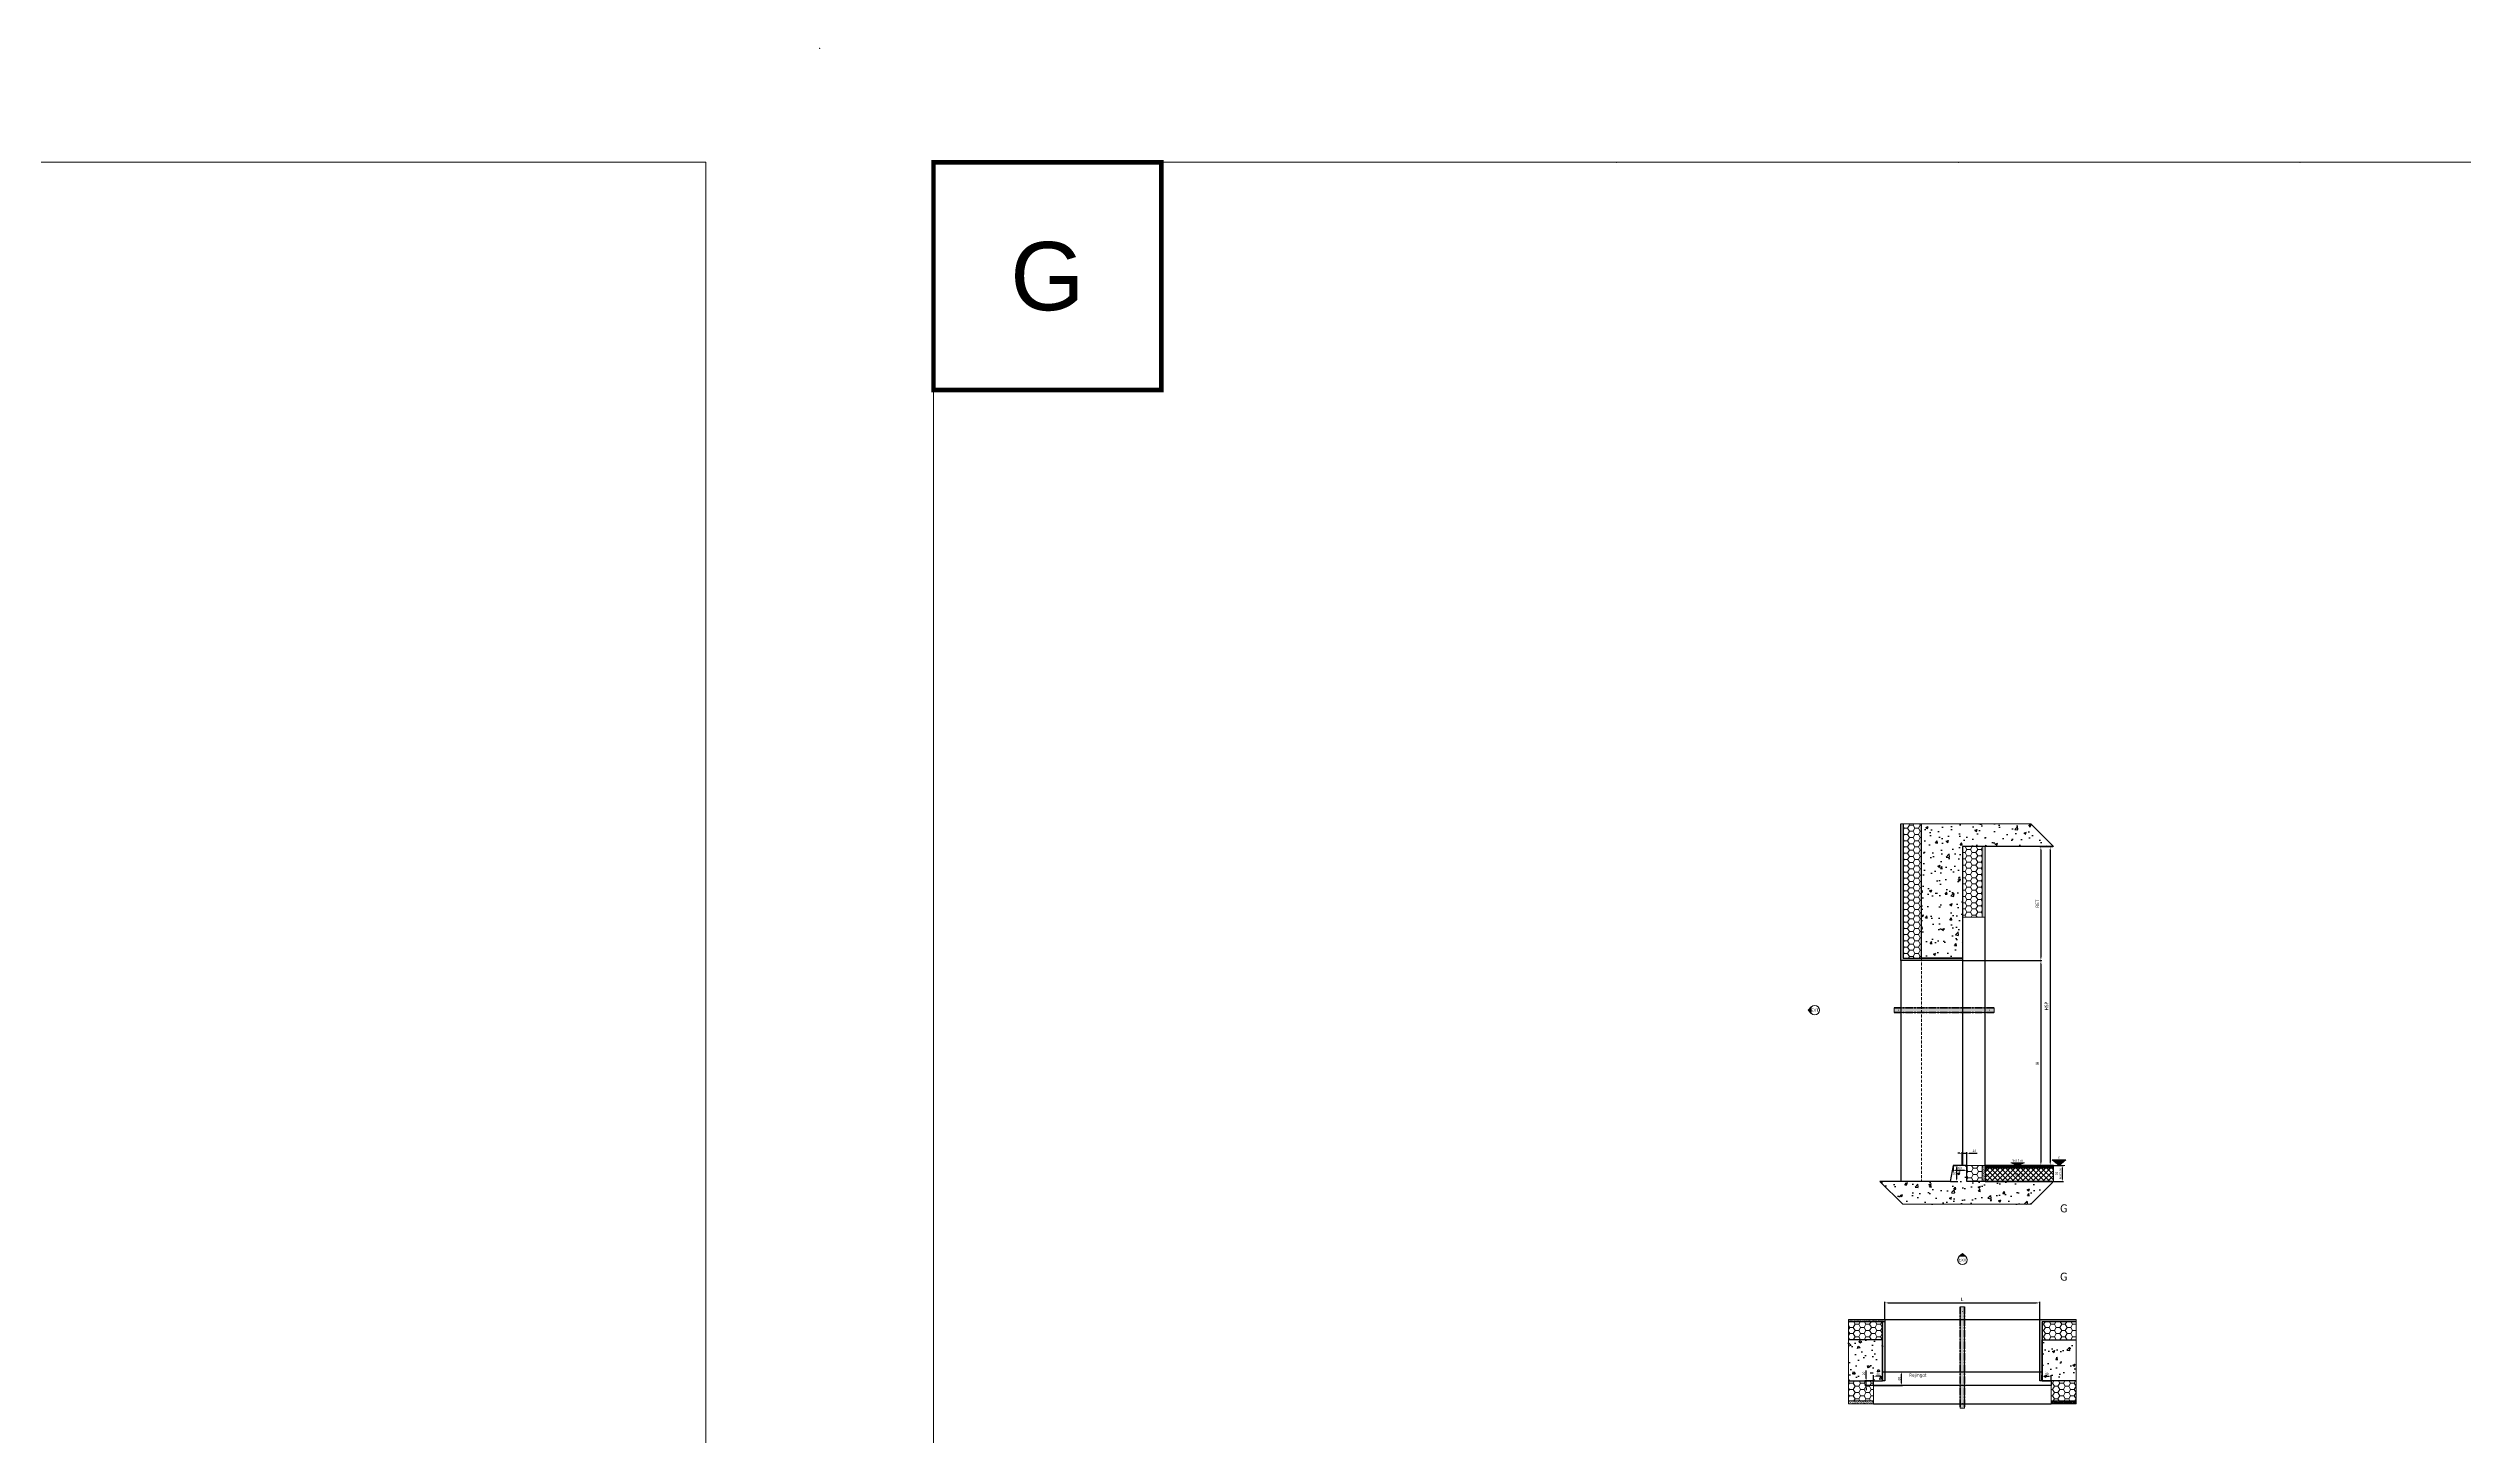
# Model space of a CAD drawing. Header units: millimetres. Extents: x -20000 to 230000, y -17405 to 25402.
# Drawn here: x 56613 to 67219, y 3907 to 10000 of the extents above; entities that cross this region are included whole.
import ezdxf
from ezdxf.enums import TextEntityAlignment as Align

# ---------------------------------------------------------------- set-up
doc = ezdxf.new("R2010")
doc.units = ezdxf.units.MM
doc.header["$PDMODE"] = 35
doc.header["$PDSIZE"] = 0.5
doc.linetypes.add('AXES', pattern=[50.8, 31.75, -6.35, 6.35, -6.35])
doc.linetypes.add('CACHE', pattern=[9.525, 6.35, -3.175])
doc.layers.get('0').update_dxf_attribs({"lineweight": 13})
doc.layers.get('Defpoints').update_dxf_attribs({"true_color": 0xc2a584})
for name, color, linetype, lineweight in [('0 - 1 (validé)', 3, 'Continuous', 13), ('1 - Axe', 1, 'AXES', 0), ('1 - BETON', 251, 'Continuous', 25), ('1 - Béton', 251, 'Continuous', 25), ('1 - Cotation', 32, 'Continuous', 13), ('1 - INTERROMPU', 253, 'CACHE', 13), ('1 - Isolant', 132, 'Continuous', 13), ('1 - Platre', 252, 'Continuous', 13), ('1 - Texte', 7, 'Continuous', 13), ('Texte', 7, 'Continuous', 13)]:
    doc.layers.add(name, color=color, linetype=linetype, lineweight=lineweight)
for name, color, linetype, lineweight, plot in [('0 - Invisible', 43, 'Continuous', 0, False), ('0 - Trame', 1, 'Continuous', 0, False), ('Non visible', 163, 'Continuous', 25, False)]:
    doc.layers.add(name, color=color, linetype=linetype, lineweight=lineweight, plot=plot)
doc.layers.add('1 - Cache', color=7, linetype='Continuous', lineweight=0, true_color=0xffffff)
doc.styles.get("Standard").update_dxf_attribs({"font": 'ARIALUNI.TTF'})
doc.styles.add('Texte Poralu', font='tahomabd.ttf')
doc.dimstyles.new('100 - 1000', dxfattribs={"dimtxt": 15, "dimasz": 15, "dimexe": 5, "dimexo": 2.5, "dimgap": 8, "dimtad": 1, "dimdec": 1, "dimtxsty": 'Texte Poralu', "dimcen": 10, "dimazin": 0, "dimtfac": 1, "dimtdec": 1, "dimtmove": 0, "dimatfit": 3, "dimfxl": 1, "dimarcsym": 0})
doc.dimstyles.new('30 - 1000', dxfattribs={"dimtxt": 10, "dimasz": 10, "dimexe": 5, "dimexo": 2.5, "dimgap": 5, "dimtad": 1, "dimdec": 1, "dimtxsty": 'Texte Poralu', "dimcen": 5, "dimazin": 0, "dimtfac": 1, "dimtdec": 1, "dimtmove": 0, "dimatfit": 3, "dimfxl": 1, "dimarcsym": 0})

# ---------------------------------------------------------------- blocks, each defined once
blk = doc.blocks.new('Cadre Coupe_Elev')
at = {"const_width": 20}
blk.add_lwpolyline([(500, 9500), (1500, 9500), (1500, 8500), (500, 8500)], close=True, dxfattribs=at)
for p in [(2000, 9500), (3500, 9500), (5000, 9500), (6500, 9500), (8000, 9500), (2000, 1500), (3500, 1500), (5000, 1500), (6500, 1500), (8000, 1500), (2000, 500), (3500, 500), (5000, 500), (6500, 500), (8000, 500)]:
    blk.add_point(p)
at = {"layer": '0 - Trame'}
for points in [[(500, 500), (9500, 500), (9500, 9500), (500, 9500)], [(500, 1500), (9500, 1500), (9500, 500), (500, 500)]]:
    blk.add_lwpolyline(points, close=True, dxfattribs=at)
for p in [(0, 10000), (10000, 10000), (0, 0), (10000, 0)]:
    blk.add_point(p, dxfattribs=at)
at = {"layer": 'Defpoints'}
for p in [(5000, 5730), (5000, 3733), (5000, 1200), (5000, 1000), (5000, 800)]:
    blk.add_point(p, dxfattribs=at)
at = {"color": 7}
blk.add_attdef('REPERE_1', text='', height=300, dxfattribs=at).set_placement((1000, 9000), align=Align.MIDDLE_CENTER)
at = {"layer": '1 - Texte', "color": 7}
for tag, p in [('DEFINITION1', (5000, 1200)), ('DEFINITION2', (5000, 800))]:
    blk.add_attdef(tag, text='', height=250, dxfattribs=at).set_placement(p, align=Align.MIDDLE_CENTER)
at = {"layer": 'Non visible', "style": 'Texte Poralu'}
for p in [(5447, 4906), (5447, 4606)]:
    blk.add_attdef('REPERE_2', text='', height=35, dxfattribs=at).set_placement(p, align=Align.MIDDLE_LEFT)
blk = doc.blocks.new('*U791')
at = {"layer": '1 - Isolant'}
h = blk.add_hatch(dxfattribs=at)
h.set_pattern_fill('HONEY', color=256, scale=5)
h.set_pattern_definition([(0, (-58597.141, -19597.493), (23.8125, 13.7481532), [15.875, -31.75]), (120, (-58597.141, -19597.493), (-23.8125, 13.7481533), [15.875, -31.75]), (60, (-58597.141, -19597.493), (5e-08, 27.4963065), [-31.75, 15.875])])
h.paths.add_polyline_path([(0, -500), (87, -500), (87, -190), (0, -190)])
at = {"layer": '1 - Platre'}
h = blk.add_hatch(dxfattribs=at)
h.set_pattern_fill('AR-SAND', color=256, scale=0.1)
h.set_pattern_definition([(37.5, (-58597.141, -19597.4927), (-0.16000313, 4.89413237), [0, -3.8608, 0, -4.318, 0, -4.1275]), (7.5, (-58597.141, -19597.4927), (4.4952328, 7.168251), [0, -2.0828, 0, -3.4798, 0, -1.3335]), (327.5, (-58600.265, -19597.4927), (7.9099237, 0.01437185), [0, -1.27, 0, -4.572, 0, -5.969]), (317.5, (-58600.265, -19597.4927), (7.6355645, 2.2292932), [0, -0.635, 0, -2.9972, 0, -3.429])])
h.paths.add_polyline_path([(100, -500), (100, -190), (87, -190), (87, -500)])
at = {"layer": '0 - Invisible'}
for points in [[(0, -500), (87, -500)], [(87, -500), (100, -500)]]:
    blk.add_lwpolyline(points, dxfattribs=at)
at = {"layer": '1 - Isolant'}
blk.add_lwpolyline([(87, -500), (87, -190), (0, -190), (0, -500)], dxfattribs=at)
at = {"layer": '1 - Platre'}
blk.add_lwpolyline([(100, -500), (100, -190), (87, -190), (87, -500)], dxfattribs=at)
blk = doc.blocks.new('*U789')
at = {"layer": '1 - Isolant'}
h = blk.add_hatch(dxfattribs=at)
h.set_pattern_fill('HONEY', color=256, scale=5, style=0)
h.set_pattern_definition([(0, (-80, 430), (23.8125, 13.74815), [15.875, -31.75]), (120, (-80, 430), (-23.8125, 13.74815), [15.875, -31.75]), (60, (-80, 430), (5e-08, 27.4963), [-31.75, 15.875])])
h.paths.add_polyline_path([(-80, 590), (0, 590), (0, 0), (-80, 0)])
at = {"layer": '0 - Invisible'}
blk.add_lwpolyline([(-80, 590), (0, 590)], dxfattribs=at)
at = {"layer": '1 - Isolant'}
blk.add_lwpolyline([(0, 590), (0, 0), (0, 0), (0, 0), (-80, 0), (-80, 590)], dxfattribs=at)
blk = doc.blocks.new('*D1421')
at = {"layer": '1 - Cotation', "color": 0, "lineweight": -2, "transparency": 16777216}
for p, q in [((65020, 5994), (65367, 5994)), ((65362, 5979), (65362, 5109)), ((65415, 5094), (65357, 5094))]:
    blk.add_line(p, q, dxfattribs=at)
at = {"layer": '1 - Cotation', "color": 0, "transparency": 16777216}
for points in [[(65360, 5979), (65365, 5979), (65362, 5994)], [(65360, 5109), (65365, 5109), (65362, 5094)]]:
    blk.add_solid(points, dxfattribs=at)
at = {"layer": 'Defpoints', "color": 0, "transparency": 16777216}
for p in [(65018, 5994), (65362, 5094), (65417, 5094)]:
    blk.add_point(p, dxfattribs=at)
at = {"layer": '1 - Cotation', "color": 0, "transparency": 16777216, "insert": (65347, 5544), "char_height": 15, "attachment_point": 5, "rotation": 90, "style": 'Texte Poralu'}
blk.add_mtext('H', dxfattribs=at)
blk = doc.blocks.new('*D1422')
at = {"layer": '1 - Cotation', "color": 0, "lineweight": -2, "transparency": 16777216}
for p, q in [((65415, 6494), (65398, 6494)), ((65403, 6479), (65403, 5109)), ((65415, 5094), (65398, 5094))]:
    blk.add_line(p, q, dxfattribs=at)
at = {"layer": '1 - Cotation', "color": 0, "transparency": 16777216}
for points in [[(65401, 6479), (65406, 6479), (65403, 6494)], [(65401, 5109), (65406, 5109), (65403, 5094)]]:
    blk.add_solid(points, dxfattribs=at)
at = {"layer": 'Defpoints', "color": 0, "transparency": 16777216}
for p in [(65418, 6494), (65403, 5094), (65418, 5094)]:
    blk.add_point(p, dxfattribs=at)
at = {"layer": '1 - Cotation', "color": 0, "transparency": 16777216, "insert": (65387, 5794), "char_height": 15, "attachment_point": 5, "rotation": 90, "style": 'Texte Poralu'}
blk.add_mtext('HSP', dxfattribs=at)
blk = doc.blocks.new('*U784')
at = {"layer": '1 - BETON'}
h = blk.add_hatch(dxfattribs=at)
h.set_pattern_fill('CONCRETE', color=256, scale=15, style=0, pattern_type=2)
h.set_pattern_definition([(50, (120, 190), (107.589, -9.413), [11.25, -123.75]), (355, (120, 190), (-20.813, 112.83), [9, -99]), (100.451, (128.97, 189.22), (86.776, 103.416), [9.561, -105.171]), (46.184, (120, 220), (160.086, -24.828), [16.875, -185.625]), (96.636, (133.34, 217.93), (140.2, 146.12), [14.34, -157.757]), (351.184, (120, 220), (140.2, 146.12), [13.5, -148.5]), (21, (135, 212.5), (89.536, -60.393), [11.25, -123.75]), (326, (135, 212.5), (36.497, 108.773), [9, -99]), (71.451, (142.46, 207.47), (126.033, 48.38), [9.561, -105.171]), (37.5, (120, 190), (1.824, 49.934), [0, -97.8, 0, -100.5, 0, -99.375]), (7.5, (120, 190), (39.4604, 59.162), [0, -57.3, 0, -95.55, 0, -37.875]), (327.5, (86.55, 190), (80.0734, -3.3832), [0, -37.5, 0, -117, 0, -155.25]), (317.5, (71.55, 190), (87.478, 15.016), [0, -48.75, 0, -77.7, 0, -110.25])])
h.paths.add_polyline_path([(400, 490), (300, 590), (-180, 590), (-180, 0), (0, 0), (0, 490)])
at = {"layer": '0 - Invisible'}
blk.add_lwpolyline([(400, 490), (300, 590), (-180, 590)], dxfattribs=at)
at = {"layer": '1 - BETON'}
blk.add_lwpolyline([(400, 490), (0, 490), (0, 0), (-180, 0), (-180, 590)], dxfattribs=at)
blk = doc.blocks.new('*U198')
h = blk.add_hatch(color=256)
edge = h.paths.add_edge_path()
edge.add_line((-29, 0), (-15, -15))
edge.add_arc((0, 0), 20.6, 180, 225, ccw=False)
edge.add_arc((0, 0), 20.6, 135, 180, ccw=False)
edge.add_line((-15, 15), (-29, 0))
for p, q in [((-15, 15), (-29, 0)), ((-29, 0), (-15, -15))]:
    blk.add_line(p, q)
blk.add_circle((0, 0), 20.6)
at = {"insert": (0, 0), "char_height": 12.5, "attachment_point": 5}
blk.add_mtext('EXT', dxfattribs=at)
blk = doc.blocks.new('*D1423')
at = {"layer": '1 - Cotation', "color": 0, "lineweight": -2, "transparency": 16777216}
for p, q in [((65415, 6494), (65357, 6494)), ((65362, 6479), (65362, 6009)), ((65020, 5994), (65367, 5994))]:
    blk.add_line(p, q, dxfattribs=at)
at = {"layer": '1 - Cotation', "color": 0, "transparency": 16777216}
for points in [[(65360, 6479), (65365, 6479), (65362, 6494)], [(65360, 6009), (65365, 6009), (65362, 5994)]]:
    blk.add_solid(points, dxfattribs=at)
at = {"layer": 'Defpoints', "color": 0, "transparency": 16777216}
for p in [(65418, 6494), (65018, 5994), (65362, 5994)]:
    blk.add_point(p, dxfattribs=at)
at = {"layer": '1 - Cotation', "color": 0, "transparency": 16777216, "insert": (65347, 6244), "char_height": 15, "attachment_point": 5, "rotation": 90, "style": 'Texte Poralu'}
blk.add_mtext('RET', dxfattribs=at)
blk = doc.blocks.new('*U790')
at = {"layer": '1 - BETON'}
h = blk.add_hatch(dxfattribs=at)
h.set_pattern_fill('AR-SAND', color=256, scale=0.1)
h.set_pattern_definition([(37.5, (-390, -60), (-0.160003, 4.894132), [0, -3.8608, 0, -4.318, 0, -4.1275]), (7.5, (-390, -60), (4.49523, 7.16825), [0, -2.0828, 0, -3.4798, 0, -1.3335]), (327.5, (-393.124, -60), (7.909924, 0.01437), [0, -1.27, 0, -4.572, 0, -5.969]), (317.5, (-393.124, -60), (7.63556, 2.22929), [0, -0.635, 0, -2.9972, 0, -3.429])])
h.paths.add_polyline_path([(-590, 10), (-590, 0), (0, 0), (0, -260), (10, -260), (10, 10)])
at = {"layer": '0 - Invisible'}
blk.add_lwpolyline([(-590, 10), (-590, 0)], dxfattribs=at)
at = {"layer": '1 - BETON'}
blk.add_lwpolyline([(-590, 0), (0, 0), (0, -260), (10, -260), (10, 10), (-590, 10)], dxfattribs=at)
blk = doc.blocks.new('*U439')
at = {"layer": '1 - Cache'}
blk.add_hatch(color=256, dxfattribs=at).paths.add_polyline_path([(-20, -10), (420, -10), (420, 10), (-20, 10)])
at = {"layer": '0 - Invisible'}
blk.add_lwpolyline([(-20, -10), (420, -10), (420, 10), (-20, 10)], close=True, dxfattribs=at)
for p in [(0, 0), (400, 0)]:
    blk.add_point(p, dxfattribs=at)
at = {"layer": '1 - Axe', "lineweight": 50}
for p, q in [((-20, 10), (420, 10)), ((-20, -10), (420, -10))]:
    blk.add_line(p, q, dxfattribs=at)
blk = doc.blocks.new('*U533')
at = {"layer": '1 - Béton'}
h = blk.add_hatch(dxfattribs=at)
h.set_pattern_fill('ANSI31', color=256, scale=0.5, angle=135)
h.set_pattern_definition([(180, (200, -2e-12), (-3e-16, -1.5875), [])])
h.paths.add_polyline_path([(0, 60), (300, 60), (300, 70), (0, 70)])
h = blk.add_hatch(dxfattribs=at)
h.set_pattern_fill('ANSI37', color=256, scale=5)
h.set_pattern_definition([(45, (200, -2e-12), (-11.2253, 11.2253), []), (135, (200, -2e-12), (-11.2253, -11.2253), [])])
h.paths.add_polyline_path([(0, 0), (300, 0), (300, 60), (0, 60)])
h.paths.add_polyline_path([(126, 21), (174, 21), (174, 42), (126, 42)], flags=24)
at = {"layer": '0 - Invisible'}
for points in [[(0, 60), (300, 60), (300, 70), (0, 70), (0, 60)], [(0, 0), (300, 0), (300, 60), (0, 60), (0, 0)]]:
    blk.add_lwpolyline(points, dxfattribs=at)
at = {"layer": '1 - Béton'}
for points in [[(300, 70), (0, 70), (0, 60), (300, 60)], [(300, 60), (0, 60), (0, 0), (300, 0)]]:
    blk.add_lwpolyline(points, dxfattribs=at)
at = {"layer": 'Texte', "insert": (150, 30), "char_height": 10, "attachment_point": 5, "style": 'Texte Poralu'}
blk.add_mtext_dynamic_manual_height_columns('Chape', width=29.38, gutter_width=50, heights=[0], dxfattribs=at)
blk = doc.blocks.new('*U557')
at = {"layer": '1 - Isolant'}
h = blk.add_hatch(dxfattribs=at)
h.set_pattern_fill('HONEY', color=256, scale=5)
h.set_pattern_definition([(0, (-58617.141, -19307.493), (23.8125, 13.7481532), [15.875, -31.75]), (120, (-58617.141, -19307.493), (-23.8125, 13.7481533), [15.875, -31.75]), (60, (-58617.141, -19307.493), (5e-08, 27.4963065), [-31.75, 15.875])])
h.paths.add_polyline_path([(0, -70), (67, -70), (67, 0), (0, 0)])
at = {"layer": '1 - Platre'}
h = blk.add_hatch(dxfattribs=at)
h.set_pattern_fill('AR-SAND', color=256, scale=0.1)
h.set_pattern_definition([(37.5, (-58617.141, -19307.4927), (-0.16000313, 4.89413237), [0, -3.8608, 0, -4.318, 0, -4.1275]), (7.5, (-58617.141, -19307.4927), (4.4952328, 7.168251), [0, -2.0828, 0, -3.4798, 0, -1.3335]), (327.5, (-58620.265, -19307.4927), (7.9099237, 0.01437185), [0, -1.27, 0, -4.572, 0, -5.969]), (317.5, (-58620.265, -19307.4927), (7.6355645, 2.2292932), [0, -0.635, 0, -2.9972, 0, -3.429])])
h.paths.add_polyline_path([(80, -70), (80, 0), (67, 0), (67, -70)])
at = {"layer": '0 - Invisible'}
for points in [[(0, -70), (67, -70)], [(67, -70), (80, -70)]]:
    blk.add_lwpolyline(points, dxfattribs=at)
at = {"layer": '1 - Isolant'}
blk.add_lwpolyline([(67, -70), (67, 0), (0, 0), (0, -70)], dxfattribs=at)
at = {"layer": '1 - Platre'}
blk.add_lwpolyline([(80, -70), (80, 0), (67, 0), (67, -70)], dxfattribs=at)
blk = doc.blocks.new('*U556')
at = {"layer": '1 - BETON'}
h = blk.add_hatch(dxfattribs=at)
h.set_pattern_fill('CONCRETE', color=256, scale=15, style=0, pattern_type=2)
h.set_pattern_definition([(50, (124, 230), (107.589, -9.413), [11.25, -123.75]), (355, (124, 230), (-20.813, 112.829), [9, -99]), (100.451, (132.97, 229.22), (86.776, 103.416), [9.561, -105.171]), (46.184, (124, 260), (160.086, -24.828), [16.875, -185.625]), (96.636, (137.34, 257.93), (140.2, 146.118), [14.34, -157.757]), (351.184, (124, 260), (140.2, 146.118), [13.5, -148.5]), (21, (139, 252.5), (89.536, -60.393), [11.25, -123.75]), (326, (139, 252.5), (36.497, 108.773), [9, -99]), (71.451, (146.46, 247.47), (126.033, 48.38), [9.561, -105.171]), (37.5, (124, 230), (1.824, 49.934), [0, -97.8, 0, -100.5, 0, -99.375]), (7.5, (124, 230), (39.4604, 59.1618), [0, -57.3, 0, -95.55, 0, -37.875]), (327.5, (90.55, 230), (80.0734, -3.3832), [0, -37.5, 0, -117, 0, -155.25]), (317.5, (75.55, 230), (87.478, 15.016), [0, -48.75, 0, -77.7, 0, -110.25])])
h.paths.add_polyline_path([(380, -70), (280, -170), (-282, -170), (-382, -70), (-74, -70), (-60, 0), (0, 0), (0, -70)])
at = {"layer": '0 - Invisible'}
blk.add_lwpolyline([(380, -70), (280, -170), (-282, -170), (-382, -70)], dxfattribs=at)
at = {"layer": '1 - BETON'}
blk.add_lwpolyline([(380, -70), (0, -70), (0, 0), (-60, 0), (-74, -70), (-382, -70)], dxfattribs=at)
blk = doc.blocks.new('*U199')
blk.add_hatch(color=256).paths.add_polyline_path([(25, 0), (55, 25), (-5, 25)])
blk.add_line((0, 0), (50, 0))
blk.add_lwpolyline([(25, 0), (55, 25), (-5, 25), (25, 0)])
at = {"style": 'Texte Poralu'}
blk.add_attdef('HAUTEUR', text='', height=10, dxfattribs=at).set_placement((25, 35), align=Align.MIDDLE_CENTER)
blk = doc.blocks.new('*U200')
blk.add_hatch(color=256).paths.add_polyline_path([(0, 0), (30, 12.5), (-30, 12.5)])
blk.add_lwpolyline([(0, 0), (30, 12.5), (-30, 12.5), (0, 0)])
at = {"layer": 'Texte', "insert": (0, 17.5), "char_height": 10, "attachment_point": 8, "style": 'Texte Poralu'}
blk.add_mtext('Sol Fini', dxfattribs=at)
blk = doc.blocks.new('*D1424')
at = {"color": 0, "lineweight": -2, "transparency": 16777216}
for p, q in [((65420, 5094), (65462, 5094)), ((65420, 5024), (65462, 5024)), ((65457, 5034), (65457, 5084))]:
    blk.add_line(p, q, dxfattribs=at)
at = {"color": 0, "transparency": 16777216}
for points in [[(65455, 5084), (65458, 5084), (65457, 5094)], [(65455, 5034), (65458, 5034), (65457, 5024)]]:
    blk.add_solid(points, dxfattribs=at)
at = {"layer": 'Defpoints', "color": 0, "transparency": 16777216}
for p in [(65417, 5094), (65457, 5094), (65417, 5024)]:
    blk.add_point(p, dxfattribs=at)
at = {"color": 0, "transparency": 16777216, "insert": (65439, 5059), "char_height": 10, "attachment_point": 5, "rotation": 90, "style": 'Texte Poralu'}
blk.add_mtext('70 \\P{\\H0.6x;(Réserve Sol)}', dxfattribs=at)
blk = doc.blocks.new('*D1435')
at = {"layer": '1 - Cotation', "color": 0, "lineweight": -2, "transparency": 16777216}
for p, q in [((64977, 5091), (64977, 5068)), ((65037, 5091), (65037, 5068)), ((64987, 5073), (65027, 5073))]:
    blk.add_line(p, q, dxfattribs=at)
at = {"layer": '1 - Cotation', "color": 0, "transparency": 16777216}
for points in [[(64987, 5075), (64987, 5071), (64977, 5073)], [(65027, 5075), (65027, 5071), (65037, 5073)]]:
    blk.add_solid(points, dxfattribs=at)
at = {"layer": 'Defpoints', "color": 0, "transparency": 16777216}
for p in [(64977, 5094), (65037, 5094), (65037, 5073)]:
    blk.add_point(p, dxfattribs=at)
at = {"layer": '1 - Cotation', "color": 0, "transparency": 16777216, "insert": (65007, 5083), "char_height": 10, "attachment_point": 5, "style": 'Texte Poralu'}
blk.add_mtext('60', dxfattribs=at)
blk = doc.blocks.new('*D1436')
at = {"layer": '1 - Cotation', "color": 0, "lineweight": -2, "transparency": 16777216}
for p, q in [((64980, 5094), (64998, 5094)), ((64966, 5024), (64998, 5024)), ((64993, 5034), (64993, 5084))]:
    blk.add_line(p, q, dxfattribs=at)
at = {"layer": '1 - Cotation', "color": 0, "transparency": 16777216}
for points in [[(64991, 5084), (64994, 5084), (64993, 5094)], [(64991, 5034), (64994, 5034), (64993, 5024)]]:
    blk.add_solid(points, dxfattribs=at)
at = {"layer": 'Defpoints', "color": 0, "transparency": 16777216}
for p in [(64977, 5094), (64993, 5094), (64963, 5024)]:
    blk.add_point(p, dxfattribs=at)
at = {"layer": '1 - Cotation', "color": 0, "transparency": 16777216, "insert": (64983, 5059), "char_height": 10, "attachment_point": 5, "rotation": 90, "style": 'Texte Poralu'}
blk.add_mtext('70', dxfattribs=at)
blk = doc.blocks.new('*U441')
at = {"layer": '1 - Isolant'}
h = blk.add_hatch(dxfattribs=at)
h.set_pattern_fill('HONEY', color=256, scale=5, style=0)
h.set_pattern_definition([(0, (110, 80), (23.8125, 13.74815), [15.875, -31.75]), (120, (110, 80), (-23.8125, 13.74815), [15.875, -31.75]), (60, (110, 80), (5e-08, 27.4963), [-31.75, 15.875])])
h.paths.add_polyline_path([(-150, 0), (0, 0), (0, 80), (-150, 80)])
at = {"layer": '0 - Invisible'}
blk.add_lwpolyline([(-150, 80), (-150, 0)], dxfattribs=at)
at = {"layer": '1 - Isolant'}
blk.add_lwpolyline([(-150, 0), (0, 0), (0, 0), (0, 0), (0, 80), (-150, 80)], dxfattribs=at)
blk = doc.blocks.new('*U1389')
at = {"layer": '1 - Isolant'}
h = blk.add_hatch(dxfattribs=at)
h.set_pattern_fill('HONEY', color=256, scale=5)
h.set_pattern_definition([(0, (205, -1e-14), (23.8125, 13.74815), [15.875, -31.75]), (120, (205, -1e-14), (-23.8125, 13.74815), [15.875, -31.75]), (60, (205, -1e-14), (5e-08, 27.4963), [-31.75, 15.875])])
h.paths.add_polyline_path([(-150, -87), (-150, 0), (-40, 0), (-40, -87)])
at = {"layer": '1 - Platre'}
h = blk.add_hatch(dxfattribs=at)
h.set_pattern_fill('AR-SAND', color=256, scale=0.1)
h.set_pattern_definition([(37.5, (205, -1e-14), (-0.160003, 4.894132), [0, -3.8608, 0, -4.318, 0, -4.1275]), (7.5, (205, -1e-14), (4.49523, 7.16825), [0, -2.0828, 0, -3.4798, 0, -1.3335]), (327.5, (201.8757, -1e-14), (7.909924, 0.01437), [0, -1.27, 0, -4.572, 0, -5.969]), (317.5, (201.876, -1e-14), (7.63556, 2.22929), [0, -0.635, 0, -2.9972, 0, -3.429])])
h.paths.add_polyline_path([(-150, -100), (-150, -87), (-40, -87), (-40, -100)])
at = {"layer": '0 - Invisible'}
for points in [[(-150, -87), (-150, 0)], [(-150, -100), (-150, -87)]]:
    blk.add_lwpolyline(points, dxfattribs=at)
at = {"layer": '1 - Isolant'}
blk.add_lwpolyline([(-150, 0), (-40, 0), (-40, -87), (-150, -87)], dxfattribs=at)
at = {"layer": '1 - Platre'}
blk.add_lwpolyline([(-150, -87), (-40, -87), (-40, -100), (-150, -100)], dxfattribs=at)
blk = doc.blocks.new('*U1390')
at = {"layer": '1 - Isolant'}
h = blk.add_hatch(dxfattribs=at)
h.set_pattern_fill('HONEY', color=256, scale=5)
h.set_pattern_definition([(0, (80, -1e-14), (23.8125, 13.7482), [15.875, -31.75]), (120, (80, -1e-14), (-23.8125, 13.7482), [15.875, -31.75]), (60, (80, -1e-14), (5e-08, 27.4963), [-31.75, 15.875])])
h.paths.add_polyline_path([(150, -87), (150, 0), (40, 0), (40, -87)])
at = {"layer": '1 - Platre'}
h = blk.add_hatch(dxfattribs=at)
h.set_pattern_fill('AR-SAND', color=256, scale=0.1)
h.set_pattern_definition([(37.5, (80, -1e-14), (-0.16, 4.89413), [0, -3.8608, 0, -4.318, 0, -4.1275]), (7.5, (80, -1e-14), (4.49523, 7.16825), [0, -2.0828, 0, -3.4798, 0, -1.3335]), (327.5, (76.8757, -1e-14), (7.90992, 0.01437), [0, -1.27, 0, -4.572, 0, -5.969]), (317.5, (76.876, -1e-14), (7.63556, 2.2293), [0, -0.635, 0, -2.9972, 0, -3.429])])
h.paths.add_polyline_path([(150, -100), (150, -87), (40, -87), (40, -100)])
at = {"layer": '0 - Invisible'}
for points in [[(150, -87), (150, 0)], [(150, -100), (150, -87)]]:
    blk.add_lwpolyline(points, dxfattribs=at)
at = {"layer": '1 - Isolant'}
blk.add_lwpolyline([(150, 0), (40, 0), (40, -87), (150, -87)], dxfattribs=at)
at = {"layer": '1 - Platre'}
blk.add_lwpolyline([(150, -87), (40, -87), (40, -100), (150, -100)], dxfattribs=at)
blk = doc.blocks.new('*U442')
at = {"layer": '1 - Isolant'}
h = blk.add_hatch(dxfattribs=at)
h.set_pattern_fill('HONEY', color=256, scale=5, style=0)
h.set_pattern_definition([(0, (110, 80), (23.8125, 13.74815), [15.875, -31.75]), (120, (110, 80), (-23.8125, 13.74815), [15.875, -31.75]), (60, (110, 80), (5e-08, 27.4963), [-31.75, 15.875])])
h.paths.add_polyline_path([(-150, 0), (0, 0), (0, 80), (-150, 80)])
at = {"layer": '0 - Invisible'}
blk.add_lwpolyline([(-150, 80), (-150, 0)], dxfattribs=at)
at = {"layer": '1 - Isolant'}
blk.add_lwpolyline([(-150, 0), (0, 0), (0, 0), (0, 0), (0, 80), (-150, 80)], dxfattribs=at)
blk = doc.blocks.new('*U189')
h = blk.add_hatch(color=256)
edge = h.paths.add_edge_path()
edge.add_line((0, 29), (-15, 15))
edge.add_arc((0, 0), 20.6, 90, 135, ccw=False)
edge.add_arc((0, 0), 20.6, 45, 90, ccw=False)
edge.add_line((15, 15), (0, 29))
for p, q in [((0, 29), (-15, 15)), ((15, 15), (0, 29))]:
    blk.add_line(p, q)
blk.add_circle((0, 0), 20.6)
at = {"insert": (0, 0), "char_height": 12.5, "attachment_point": 5}
blk.add_mtext('EXT', dxfattribs=at)
blk = doc.blocks.new('*D1437')
at = {"layer": '1 - Cotation', "color": 0, "lineweight": -2, "transparency": 16777216}
for p, q in [((64677, 4420), (64677, 4496)), ((64692, 4491), (65342, 4491)), ((65357, 4420), (65357, 4496))]:
    blk.add_line(p, q, dxfattribs=at)
at = {"layer": '1 - Cotation', "color": 0, "transparency": 16777216}
for points in [[(64692, 4493), (64692, 4488), (64677, 4491)], [(65342, 4493), (65342, 4488), (65357, 4491)]]:
    blk.add_solid(points, dxfattribs=at)
at = {"layer": 'Defpoints', "color": 0, "transparency": 16777216}
for p in [(65357, 4491), (64677, 4418), (65357, 4418)]:
    blk.add_point(p, dxfattribs=at)
at = {"layer": '1 - Cotation', "color": 0, "transparency": 16777216, "insert": (65017, 4506), "char_height": 15, "attachment_point": 5, "style": 'Texte Poralu'}
blk.add_mtext('L', dxfattribs=at)
blk = doc.blocks.new('*U435')
at = {"layer": '1 - BETON'}
h = blk.add_hatch(dxfattribs=at)
h.set_pattern_fill('CONCRETE', color=256, scale=15, style=0, pattern_type=2)
h.set_pattern_definition([(50, (-50, -20), (107.59, -9.413), [11.25, -123.75]), (355, (-50, -20), (-20.813, 112.83), [9, -99]), (100.45, (-41.03, -20.78), (86.776, 103.416), [9.56, -105.17]), (46.184, (-50, 10), (160.086, -24.83), [16.875, -185.625]), (96.636, (-36.66, 7.93), (140.2, 146.12), [14.34, -157.76]), (351.184, (-50, 10), (140.2, 146.12), [13.5, -148.5]), (21, (-35, 2.5), (89.536, -60.393), [11.25, -123.75]), (326, (-35, 2.5), (36.497, 108.773), [9, -99]), (71.45, (-27.54, -2.53), (126.033, 48.38), [9.56, -105.17]), (37.5, (-50, -20), (1.824, 49.934), [0, -97.8, 0, -100.5, 0, -99.375]), (7.5, (-50, -20), (39.46, 59.162), [0, -57.3, 0, -95.55, 0, -37.875]), (327.5, (-83.45, -20), (80.0734, -3.383), [0, -37.5, 0, -117, 0, -155.25]), (317.5, (-98.45, -20), (87.478, 15.016), [0, -48.75, 0, -77.7, 0, -110.25])])
h.paths.add_polyline_path([(150, 180), (150, 0), (0, 0), (0, 180)])
at = {"layer": '0 - Invisible'}
blk.add_lwpolyline([(150, 180), (150, 0)], dxfattribs=at)
at = {"layer": '1 - BETON'}
blk.add_lwpolyline([(150, 0), (0, 0), (0, 180), (150, 180)], dxfattribs=at)
blk = doc.blocks.new('*U434')
at = {"layer": '1 - BETON'}
h = blk.add_hatch(dxfattribs=at)
h.set_pattern_fill('CONCRETE', color=256, scale=15, style=0, pattern_type=2)
h.set_pattern_definition([(50, (-50, -20), (107.59, -9.413), [11.25, -123.75]), (355, (-50, -20), (-20.813, 112.83), [9, -99]), (100.45, (-41.03, -20.78), (86.776, 103.416), [9.56, -105.17]), (46.184, (-50, 10), (160.086, -24.83), [16.875, -185.625]), (96.636, (-36.66, 7.93), (140.2, 146.12), [14.34, -157.76]), (351.184, (-50, 10), (140.2, 146.12), [13.5, -148.5]), (21, (-35, 2.5), (89.536, -60.393), [11.25, -123.75]), (326, (-35, 2.5), (36.497, 108.773), [9, -99]), (71.45, (-27.54, -2.53), (126.033, 48.38), [9.56, -105.17]), (37.5, (-50, -20), (1.824, 49.934), [0, -97.8, 0, -100.5, 0, -99.375]), (7.5, (-50, -20), (39.46, 59.162), [0, -57.3, 0, -95.55, 0, -37.875]), (327.5, (-83.45, -20), (80.0734, -3.383), [0, -37.5, 0, -117, 0, -155.25]), (317.5, (-98.45, -20), (87.478, 15.016), [0, -48.75, 0, -77.7, 0, -110.25])])
h.paths.add_polyline_path([(150, 180), (150, 0), (0, 0), (0, 180)])
at = {"layer": '0 - Invisible'}
blk.add_lwpolyline([(150, 180), (150, 0)], dxfattribs=at)
at = {"layer": '1 - BETON'}
blk.add_lwpolyline([(150, 0), (0, 0), (0, 180), (150, 180)], dxfattribs=at)
blk = doc.blocks.new('*D1438')
at = {"layer": '1 - Cotation', "color": 0, "lineweight": -2, "transparency": 16777216}
for p, q in [((64670, 4188), (64755, 4188)), ((64750, 4138), (64750, 4178)), ((64630, 4128), (64755, 4128))]:
    blk.add_line(p, q, dxfattribs=at)
at = {"layer": '1 - Cotation', "color": 0, "transparency": 16777216}
for points in [[(64748, 4178), (64752, 4178), (64750, 4188)], [(64748, 4138), (64752, 4138), (64750, 4128)]]:
    blk.add_solid(points, dxfattribs=at)
at = {"layer": 'Defpoints', "color": 0, "transparency": 16777216}
for p in [(64667, 4188), (64750, 4188), (64627, 4128)]:
    blk.add_point(p, dxfattribs=at)
at = {"layer": '1 - Cotation', "color": 0, "transparency": 16777216, "insert": (64740, 4158), "char_height": 10, "attachment_point": 5, "rotation": 90, "style": 'Texte Poralu'}
blk.add_mtext('60', dxfattribs=at)
blk = doc.blocks.new('*D1439')
at = {"layer": '1 - Cotation', "color": 0, "lineweight": -2, "transparency": 16777216}
for p, q in [((64627, 4150), (64627, 4174)), ((64657, 4169), (64637, 4169)), ((64667, 4150), (64667, 4174))]:
    blk.add_line(p, q, dxfattribs=at)
at = {"layer": '1 - Cotation', "color": 0, "transparency": 16777216}
for points in [[(64637, 4170), (64637, 4167), (64627, 4169)], [(64657, 4170), (64657, 4167), (64667, 4169)]]:
    blk.add_solid(points, dxfattribs=at)
at = {"layer": 'Defpoints', "color": 0, "transparency": 16777216}
for p in [(64627, 4169), (64627, 4148), (64667, 4148)]:
    blk.add_point(p, dxfattribs=at)
at = {"layer": '1 - Cotation', "color": 0, "transparency": 16777216, "insert": (64647, 4179), "char_height": 10, "attachment_point": 5, "style": 'Texte Poralu'}
blk.add_mtext('40', dxfattribs=at)
blk = doc.blocks.new('*D1440')
at = {"layer": '1 - Cotation', "color": 0, "lineweight": -2, "transparency": 16777216}
for p, q in [((65367, 4150), (65367, 4174)), ((65377, 4169), (65398, 4169)), ((65408, 4150), (65408, 4174))]:
    blk.add_line(p, q, dxfattribs=at)
at = {"layer": '1 - Cotation', "color": 0, "transparency": 16777216}
for points in [[(65377, 4170), (65377, 4167), (65367, 4169)], [(65398, 4170), (65398, 4167), (65408, 4169)]]:
    blk.add_solid(points, dxfattribs=at)
at = {"layer": 'Defpoints', "color": 0, "transparency": 16777216}
for p in [(65367, 4148), (65408, 4169), (65408, 4148)]:
    blk.add_point(p, dxfattribs=at)
at = {"layer": '1 - Cotation', "color": 0, "transparency": 16777216, "insert": (65388, 4179), "char_height": 10, "attachment_point": 5, "style": 'Texte Poralu'}
blk.add_mtext('40', dxfattribs=at)
blk = doc.blocks.new('*U1391')
at = {"layer": '1 - Cache'}
blk.add_hatch(color=256, dxfattribs=at).paths.add_polyline_path([(-10, 20), (-10, -425), (10, -425), (10, 20)])
at = {"layer": '0 - Invisible'}
blk.add_lwpolyline([(-10, 20), (-10, -425), (10, -425), (10, 20)], close=True, dxfattribs=at)
for p in [(0, 0), (0, -405)]:
    blk.add_point(p, dxfattribs=at)
at = {"layer": '1 - Axe', "lineweight": 50}
for p, q in [((-10, 20), (-10, -425)), ((10, 20), (10, -425))]:
    blk.add_line(p, q, dxfattribs=at)
blk = doc.blocks.new('*U498')
at = {"layer": '1 - BETON'}
h = blk.add_hatch(dxfattribs=at)
h.set_pattern_fill('AR-SAND', color=256, scale=0.1)
h.set_pattern_definition([(37.5, (50, -60), (-0.160003, 4.89413), [0, -3.8608, 0, -4.318, 0, -4.1275]), (7.5, (50, -60), (4.49523, 7.16825), [0, -2.0828, 0, -3.4798, 0, -1.3335]), (327.5, (46.8757, -60), (7.909924, 0.01437), [0, -1.27, 0, -4.572, 0, -5.969]), (317.5, (46.876, -60), (7.63556, 2.2293), [0, -0.635, 0, -2.9972, 0, -3.429])])
h.paths.add_polyline_path([(-150, 10), (-150, 0), (0, 0), (0, -260), (10, -260), (10, 10)])
at = {"layer": '0 - Invisible'}
blk.add_lwpolyline([(-150, 10), (-150, 0)], dxfattribs=at)
at = {"layer": '1 - BETON'}
blk.add_lwpolyline([(-150, 0), (0, 0), (0, -260), (10, -260), (10, 10), (-150, 10)], dxfattribs=at)
blk = doc.blocks.new('*U679')
at = {"layer": '1 - BETON'}
h = blk.add_hatch(dxfattribs=at)
h.set_pattern_fill('AR-SAND', color=256, scale=0.1)
h.set_pattern_definition([(37.5, (0, -60), (-0.16, 4.89413), [0, -3.8608, 0, -4.318, 0, -4.1275]), (7.5, (0, -60), (4.49523, 7.16825), [0, -2.0828, 0, -3.4798, 0, -1.3335]), (327.5, (-3.124, -60), (7.90992, 0.01437), [0, -1.27, 0, -4.572, 0, -5.969]), (317.5, (-3.124, -60), (7.63556, 2.2293), [0, -0.635, 0, -2.9972, 0, -3.429])])
h.paths.add_polyline_path([(10, -260), (10, 0), (0, 0), (0, -260)])
at = {"layer": '0 - Invisible'}
blk.add_line((0, -260), (10, -260), dxfattribs=at)
at = {"layer": '1 - BETON'}
blk.add_lwpolyline([(10, -260), (10, 0), (0, 0), (0, -260)], dxfattribs=at)
blk = doc.blocks.new('*U680')
at = {"layer": '1 - BETON'}
h = blk.add_hatch(dxfattribs=at)
h.set_pattern_fill('AR-SAND', color=256, scale=0.1)
h.set_pattern_definition([(37.5, (0, 40), (-0.16, 4.89413), [0, -3.8608, 0, -4.318, 0, -4.1275]), (7.5, (0, 40), (4.49523, 7.16825), [0, -2.0828, 0, -3.4798, 0, -1.3335]), (327.5, (-3.124, 40), (7.90992, 0.01437), [0, -1.27, 0, -4.572, 0, -5.969]), (317.5, (-3.124, 40), (7.63556, 2.2293), [0, -0.635, 0, -2.9972, 0, -3.429])])
h.paths.add_polyline_path([(10, -160), (10, 0), (0, 0), (0, -160)])
at = {"layer": '0 - Invisible'}
blk.add_line((0, -160), (10, -160), dxfattribs=at)
at = {"layer": '1 - BETON'}
blk.add_lwpolyline([(10, -160), (10, 0), (0, 0), (0, -160)], dxfattribs=at)
blk = doc.blocks.new('*D1443')
at = {"layer": '1 - Cotation', "color": 0, "lineweight": -2, "transparency": 16777216}
for p, q in [((65007, 5148), (64997, 5148)), ((65017, 5096), (65017, 5153)), ((65017, 5148), (65037, 5148)), ((65037, 5096), (65037, 5153)), ((65047, 5148), (65083, 5148))]:
    blk.add_line(p, q, dxfattribs=at)
at = {"layer": '1 - Cotation', "color": 0, "transparency": 16777216}
for points in [[(65007, 5149), (65007, 5146), (65017, 5148)], [(65047, 5149), (65047, 5146), (65037, 5148)]]:
    blk.add_solid(points, dxfattribs=at)
at = {"layer": 'Defpoints', "color": 0, "transparency": 16777216}
for p in [(65017, 5094), (65037, 5148), (65037, 5094)]:
    blk.add_point(p, dxfattribs=at)
at = {"layer": '1 - Cotation', "color": 0, "transparency": 16777216, "insert": (65070, 5158), "char_height": 10, "attachment_point": 5, "style": 'Texte Poralu'}
blk.add_mtext('20', dxfattribs=at)
blk = doc.blocks.new('*D1444')
at = {"layer": '1 - Cotation', "color": 0, "lineweight": -2, "transparency": 16777216}
for p, q in [((64625, 4148), (64590, 4148)), ((64595, 4158), (64595, 4194)), ((64595, 4128), (64595, 4148)), ((64625, 4128), (64590, 4128)), ((64595, 4118), (64595, 4108))]:
    blk.add_line(p, q, dxfattribs=at)
at = {"layer": '1 - Cotation', "color": 0, "transparency": 16777216}
for points in [[(64593, 4158), (64597, 4158), (64595, 4148)], [(64593, 4118), (64597, 4118), (64595, 4128)]]:
    blk.add_solid(points, dxfattribs=at)
at = {"layer": 'Defpoints', "color": 0, "transparency": 16777216}
for p in [(64595, 4148), (64627, 4148), (64627, 4128)]:
    blk.add_point(p, dxfattribs=at)
at = {"layer": '1 - Cotation', "color": 0, "transparency": 16777216, "insert": (64585, 4181), "char_height": 10, "attachment_point": 5, "rotation": 90, "style": 'Texte Poralu'}
blk.add_mtext('20', dxfattribs=at)

msp = doc.modelspace()

# ---------------------------------------------------------------- linework, layer by layer
at = {"layer": '1 - BETON', "ltscale": 2}
msp.add_line((65117.5, 5093.73), (65117.5, 6184.33), dxfattribs=at)
at = {"layer": '1 - BETON'}
for p, q in [((64747.5, 5994.33), (64747.5, 5023.73)), ((64627.54, 4047.93), (65407.5, 4047.93))]:
    msp.add_line(p, q, dxfattribs=at)
at = {"layer": '1 - BETON', "ltscale": 2}
msp.add_lwpolyline([(65017.5, 6004.33), (65017.5, 5093.73), (65017.5, 5093.73)], dxfattribs=at)
at = {"layer": '1 - BETON'}
msp.add_lwpolyline([(64627.5, 4147.93), (64667.5, 4147.93), (64667.5, 4187.93), (65367.5, 4187.93), (65367.5, 4147.93), (65407.5, 4147.93), (65407.5, 4127.93), (64627.5, 4127.93)], close=True, dxfattribs=at)
at = {"layer": '1 - INTERROMPU', "ltscale": 2}
msp.add_line((64837.5, 6004.33), (64837.5, 5023.73), dxfattribs=at)
at = {"layer": 'Defpoints', "ltscale": 2}
msp.add_line((64677.5, 4417.93), (65357.5, 4417.93), dxfattribs=at)

# ---------------------------------------------------------------- block references
at = {"xscale": -1}
for name, p, rotation in [('*U790', (64757.5, 6004.33), 90.0000000000005), ('*U791', (65017.5, 5994.33), 180), ('*U680', (64677.5, 4407.93), 270.0000544799311), ('*U679', (64667.5, 4147.93), 180.0000544799311), ('*U498', (65367.5, 4407.93), 8.128960704567589e-07), ('*U442', (65367.5, 4327.93), 359.9999598587287)]:
    msp.add_blockref(name, p, dxfattribs=dict(at, rotation=rotation))
for name, p in [('*U789', (64837.5, 6004.33)), ('*U784', (65017.5, 6004.33)), ('*U198', (64369.17, 5776.29)), ('*U439', (64737.5, 5776.28)), ('*U556', (65037.5, 5093.73)), ('*U557', (65037.5, 5093.73)), ('*U533', (65117.5, 5023.73)), ('*U189', (65017.5, 4679.33)), ('*U1391', (65017.5, 4452.93)), ('*U435', (65367.5, 4147.93)), ('*U1389', (64667.5, 4147.93)), ('*U1390', (65367.5, 4147.93))]:
    msp.add_blockref(name, p)
at = {"rotation": 4.014127135292442e-05}
msp.add_blockref('*U441', (64667.5, 4327.93), dxfattribs=at)
at = {"xscale": -1}
msp.add_blockref('*U434', (64667.5, 4147.93), dxfattribs=at)
at = {"layer": '0 - 1 (validé)'}
ref = msp.add_blockref('Cadre Coupe_Elev', (50000, 0), dxfattribs=at)
ref.add_attrib('REPERE_1', 'F', dxfattribs={"layer": '0', "color": 7, "height": 300}).set_placement((51000, 9000), align=Align.MIDDLE_CENTER)
ref.add_attrib('REPERE_2', 'F', dxfattribs={"layer": 'Non visible', "height": 35, "style": 'Texte Poralu'}).set_placement((55447.12, 4905.8), align=Align.MIDDLE_LEFT)
ref.add_attrib('REPERE_2', 'F', dxfattribs={"layer": 'Non visible', "height": 35, "style": 'Texte Poralu'}).set_placement((55447.12, 4605.8), align=Align.MIDDLE_LEFT)
ref.add_attrib('DEFINITION1', 'F', dxfattribs={"layer": '1 - Texte', "color": 7, "height": 250}).set_placement((55000, 1200), align=Align.MIDDLE_CENTER)
ref.add_attrib('DEFINITION2', 'F', dxfattribs={"layer": '1 - Texte', "color": 7, "height": 250}).set_placement((55000, 800), align=Align.MIDDLE_CENTER)
ref = msp.add_blockref('Cadre Coupe_Elev', (60000, 0), dxfattribs=at)
ref.add_attrib('REPERE_1', 'G', dxfattribs={"layer": '0', "color": 7, "height": 300}).set_placement((61000, 9000), align=Align.MIDDLE_CENTER)
ref.add_attrib('REPERE_2', 'G', dxfattribs={"layer": 'Non visible', "height": 35, "style": 'Texte Poralu'}).set_placement((65447.12, 4905.8), align=Align.MIDDLE_LEFT)
ref.add_attrib('REPERE_2', 'G', dxfattribs={"layer": 'Non visible', "height": 35, "style": 'Texte Poralu'}).set_placement((65447.12, 4605.8), align=Align.MIDDLE_LEFT)
ref.add_attrib('DEFINITION1', 'G', dxfattribs={"layer": '1 - Texte', "color": 7, "height": 250}).set_placement((65000, 1200), align=Align.MIDDLE_CENTER)
ref.add_attrib('DEFINITION2', 'G', dxfattribs={"layer": '1 - Texte', "color": 7, "height": 250}).set_placement((65000, 800), align=Align.MIDDLE_CENTER)
at = {"layer": 'Texte'}
msp.add_blockref('*U200', (65260, 5093.73), dxfattribs=at)
msp.add_blockref('*U199', (65417.5, 5093.73), dxfattribs=at).add_auto_attribs({'HAUTEUR': '0'})

# ---------------------------------------------------------------- texts
at = {"layer": '1 - Texte', "insert": (64783.64, 4181.18), "char_height": 15, "attachment_point": 1, "style": 'Texte Poralu'}
msp.add_mtext_dynamic_manual_height_columns('Rejingot', width=98.0024, gutter_width=300, heights=[0], dxfattribs=at)

# ---------------------------------------------------------------- dimensions: what is measured, and where the dimension line sits
dim = msp.add_linear_dim(base=(65456.83, 5093.73), p1=(65417.5, 5023.73), p2=(65417.5, 5093.73), angle=90, text='<> \\P{\\H0.6x;(Réserve Sol)}', dimstyle='30 - 1000')
dim.commit()
dim.dimension.update_dxf_attribs({"geometry": '*D1424', "text_midpoint": (65439.19, 5058.73)})
at = {"layer": '1 - Cotation'}
for base, p1, p2, angle, text, picture, middle in [((65362.5, 5994.33), (65417.5, 6494.33), (65017.5, 5994.33), 270, 'RET', '*D1423', (65347, 6244.33)), ((65403.17, 5093.73), (65417.5, 6494.33), (65417.5, 5093.73), 90, 'HSP', '*D1422', (65387.4, 5794.03)), ((65362.5, 5093.73), (65017.5, 5994.33), (65417.5, 5093.73), 90, 'H', '*D1421', (65347, 5544.03))]:
    dim = msp.add_linear_dim(base=base, p1=p1, p2=p2, angle=angle, text=text, dimstyle='100 - 1000', dxfattribs=at)
    dim.commit()
    dim.dimension.update_dxf_attribs({"geometry": picture, "text_midpoint": middle})
for base, p1, p2, picture, middle in [((64992.76, 5093.73), (64963.5, 5023.73), (64977.5, 5093.73), '*D1436', (64982.56, 5058.73)), ((64595.09, 4147.93), (64627.5, 4127.93), (64627.5, 4147.93), '*D1444', (64584.89, 4180.92)), ((64750.12, 4187.93), (64627.5, 4127.93), (64667.5, 4187.93), '*D1438', (64739.92, 4157.93))]:
    dim = msp.add_linear_dim(base=base, p1=p1, p2=p2, angle=90, dimstyle='30 - 1000', dxfattribs=at)
    dim.commit()
    dim.dimension.update_dxf_attribs({"geometry": picture, "text_midpoint": middle})
for base, p1, p2, picture, middle in [((65037.5, 5073.16), (64977.5, 5093.73), (65037.5, 5093.73), '*D1435', (65007.5, 5083.36)), ((65037.5, 5147.75), (65017.5, 5093.73), (65037.5, 5093.73), '*D1443', (65070.49, 5157.95)), ((64627.5, 4168.55), (64667.5, 4147.93), (64627.5, 4147.93), '*D1439', (64647.5, 4178.76)), ((65407.5, 4168.55), (65367.5, 4147.93), (65407.5, 4147.93), '*D1440', (65387.5, 4178.76))]:
    dim = msp.add_linear_dim(base=base, p1=p1, p2=p2, dimstyle='30 - 1000', dxfattribs=at)
    dim.commit()
    dim.dimension.update_dxf_attribs({"geometry": picture, "text_midpoint": middle})
dim = msp.add_linear_dim(base=(65357.5, 4490.74), p1=(64677.5, 4417.93), p2=(65357.5, 4417.93), text='L', dimstyle='100 - 1000', dxfattribs=at)
dim.commit()
dim.dimension.update_dxf_attribs({"geometry": '*D1437', "text_midpoint": (65017.5, 4506.24)})

doc.saveas('drawing.dxf')
